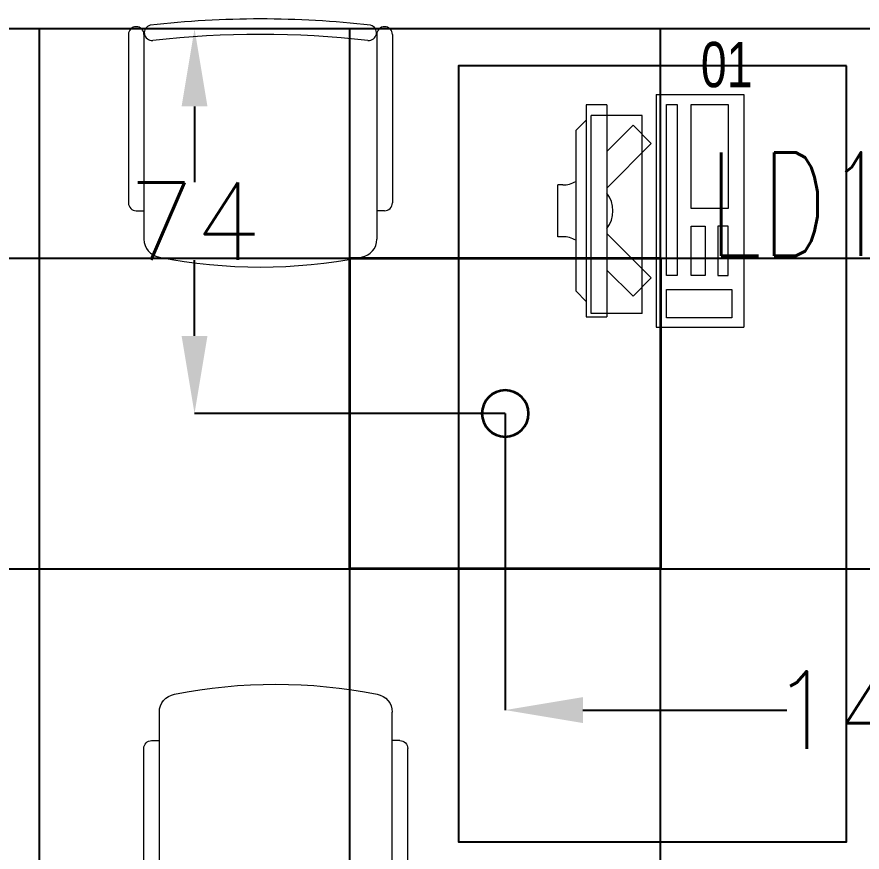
# Model space of a CAD drawing. Extents: x -12260 to 57327, y -29287 to 19916.
# Drawn here: x 10753 to 12386, y 6962 to 8577 of the extents above; entities that cross this region are included whole.
import ezdxf
from ezdxf.enums import TextEntityAlignment as Align

# ---------------------------------------------------------------- set-up
doc = ezdxf.new("R2010")
doc.units = 0
doc.header["$LTSCALE"] = 0.25
doc.linetypes.add('DASHDOT', pattern=[25.4, 12.7, -6.35, 0, -6.35])
for name, color, linetype, lineweight in [('01-First Floor$0$72_EGR_EQP_TAG', 142, 'Continuous', 5), ('01-First Floor$0$LOADING', 253, 'Continuous', 5), ('E-DIM', 6, 'Continuous', 18), ('E-LITE-CIRC-NUMB', 6, 'Continuous', 25), ('E-LITE-CLNG', 150, 'Continuous', 35), ('E-LITE-CLNG-CNDT', 6, 'DASHDOT', 35), ('E-LITE-CTRL', 6, 'Continuous', 25), ('E-LITE-IDEN', 6, 'Continuous', 25)]:
    doc.layers.add(name, color=color, linetype=linetype, lineweight=lineweight)
doc.layers.add('01-First Floor$0$FALSE CEILING', color=251, linetype='Continuous')
doc.layers.add('01-First Floor$0$TME-NON MEDICAL FURNITURE', color=242, linetype='Continuous')
doc.styles.add('01-First Floor$0$X3G_ENTITY_257CFD', font='swisscl.ttf', dxfattribs={"height": 200})
doc.styles.add('DC_SIMPLEX', font='SIMPLEX.shx', dxfattribs={"width": 0.7})
doc.styles.get("Standard").update_dxf_attribs({"font": 'romans.shx'})
doc.dimstyles.get("Standard").update_dxf_attribs({"dimtxt": 150, "dimasz": 150, "dimexe": 0.18, "dimexo": 0.0625, "dimgap": 0.09, "dimtad": 0, "dimtih": 1, "dimtoh": 1, "dimdec": 0, "dimlfac": 0.1, "dimzin": 0, "dimdsep": 46, "dimtxsty": 'Standard', "dimcen": 0.09, "dimclrd": 6, "dimadec": 0, "dimazin": 0, "dimtfac": 1, "dimtdec": 0, "dimtofl": 0, "dimtmove": 0, "dimatfit": 3, "dimfxl": 1, "dimtolj": 1, "dimtzin": 0, "dimarcsym": 0})

# ---------------------------------------------------------------- blocks, each defined once
blk = doc.blocks.new('01-First Floor$0$GF21016-P')
at = {"layer": '01-First Floor$0$LOADING', "extrusion": (-1.24384e-09, -1.20261e-09, -1)}
for p, q in [((0.0128, 0.0179), (0.0128, 0.4136)), ((0.4628, 0.0179), (0.4628, 0.4136)), ((-0.0172, 0.0179), (-0.0172, 0.3435)), ((-0.0022, 0.3585), (0.0128, 0.3585)), ((0.4778, 0.3585), (0.4628, 0.3585)), ((0.4928, 0.0179), (0.4928, 0.3435)), ((0.4778, 0.0029), (0.4778, 0.0029))]:
    blk.add_line(p, q, dxfattribs=at)
for centre, radius, start, end in [((-0.2378, -0.5362), 1.0036, 78.7568, 101.2432), ((-0.0478, 0.4136), 0.035, 0, 80.6557), ((-0.4278, 0.4136), 0.035, 99.3443, 180), ((0.0022, 0.3435), 0.015, 0, 90), ((-0.4778, 0.3435), 0.015, 90, 180), ((0.0022, 0.0179), 0.015, 270, 0), ((0.0022, 0.0179), 0.015, 180, 270), ((-0.0284, 0.0145), 0.015, 284.3864, 95.5209), ((-0.2378, 1.8928), 1.8749, 263.6341, 276.3659), ((-0.4471, 0.0145), 0.015, 84.4791, 255.6136), ((-0.4778, 0.0179), 0.015, 270, 0), ((-0.4778, 0.0179), 0.015, 180, 270), ((-0.2378, 1.8734), 1.8855, 263.5119, 276.4881)]:
    blk.add_arc(centre, radius, start, end, dxfattribs=at)
blk = doc.blocks.new('01-First Floor$0$ITCWLS1-P')
at = {"layer": '01-First Floor$0$LOADING'}
for p, q in [((-0.17, 0.45), (-0.17, 0)), ((-0.17, 0.45), (0, 0.45)), ((0, 0.45), (0, 0)), ((-0.2651, 0.43, 0), (-0.3051, 0.43, 0)), ((-0.3051, 0.43, 0), (-0.3051, 0.02, 0)), ((-0.2651, 0.43, 0), (-0.2651, 0.02, 0)), ((-0.1496, 0.4305), (-0.1291, 0.4305)), ((-0.1291, 0.4305), (-0.1291, 0.4089)), ((-0.197, 0.4094), (-0.295, 0.4094)), ((-0.295, 0.0264), (-0.295, 0.4094)), ((-0.197, 0.0264), (-0.197, 0.4094)), ((-0.3251, 0.38, 0), (-0.3051, 0.4, 0)), ((-0.3251, 0.38, 0), (-0.3251, 0.07, 0)), ((-0.3503, 0.275), (-0.3596, 0.275)), ((-0.3596, 0.175), (-0.3596, 0.275)), ((-0.3503, 0.175), (-0.3596, 0.175)), ((-0.3251, 0.07, 0), (-0.3051, 0.05, 0)), ((-0.3051, 0.02, 0), (-0.2651, 0.02, 0)), ((-0.197, 0.0264), (-0.295, 0.0264)), ((-0.17, 0), (0, 0))]:
    blk.add_line(p, q, dxfattribs=at)
at = {"layer": '01-First Floor$0$LOADING', "extrusion": (2.48281e-10, 3.18408e-10, -1)}
for p, q in [((-0.2651, 0.3395), (-0.2144, 0.3902)), ((-0.1791, 0.3548), (-0.2144, 0.3902)), ((-0.2651, 0.2688), (-0.1791, 0.3548))]:
    blk.add_line(p, q, dxfattribs=at)
at = {"layer": '01-First Floor$0$LOADING', "extrusion": (2.48281e-10, -3.18408e-10, -1)}
for p, q in [((-0.2651, 0.1812), (-0.1791, 0.0952)), ((-0.2651, 0.1105), (-0.2144, 0.0598)), ((-0.1791, 0.0952), (-0.2144, 0.0598))]:
    blk.add_line(p, q, dxfattribs=at)
at = {"layer": '01-First Floor$0$LOADING'}
for points in [[(-0.1291, 0.4089), (-0.1291, 0.1), (-0.1496, 0.1), (-0.1496, 0.4305)], [(-0.1496, 0.1), (-0.1496, 0.1), (-0.1496, 0.1), (-0.1496, 0.1), (-0.1496, 0.1), (-0.1496, 0.1), (-0.1496, 0.1), (-0.1496, 0.1), (-0.1496, 0.1)], [(-0.1496, 0.1), (-0.1496, 0.1), (-0.1496, 0.1), (-0.1496, 0.1), (-0.1496, 0.1), (-0.1496, 0.1), (-0.1496, 0.1), (-0.1496, 0.1), (-0.1496, 0.1), (-0.1496, 0.1), (-0.1496, 0.1), (-0.1496, 0.1), (-0.1496, 0.1), (-0.1496, 0.1), (-0.1496, 0.1), (-0.1496, 0.1), (-0.1496, 0.1), (-0.1496, 0.1)], [(-0.1496, 0.1), (-0.1496, 0.1), (-0.1496, 0.1), (-0.1496, 0.1), (-0.1496, 0.1), (-0.1496, 0.1), (-0.1496, 0.1), (-0.1496, 0.1), (-0.1496, 0.1), (-0.1496, 0.1)], [(-0.1496, 0.1), (-0.1496, 0.1), (-0.1496, 0.1), (-0.1496, 0.1), (-0.1496, 0.1), (-0.1496, 0.1), (-0.1496, 0.1)], [(-0.1496, 0.1), (-0.1496, 0.1), (-0.1496, 0.1), (-0.1496, 0.1), (-0.1496, 0.1), (-0.1496, 0.1), (-0.1496, 0.1), (-0.1496, 0.1), (-0.1496, 0.1), (-0.1496, 0.1)], [(-0.1496, 0.1), (-0.1496, 0.1), (-0.1496, 0.1), (-0.1496, 0.1), (-0.1496, 0.1), (-0.1496, 0.1), (-0.1496, 0.1), (-0.1496, 0.1), (-0.1496, 0.1), (-0.1496, 0.1), (-0.1496, 0.1), (-0.1496, 0.1), (-0.1496, 0.1), (-0.1496, 0.1), (-0.1496, 0.1)], [(-0.1496, 0.1), (-0.1496, 0.1), (-0.1496, 0.1), (-0.1496, 0.1), (-0.1496, 0.1), (-0.1496, 0.1), (-0.1496, 0.1), (-0.1496, 0.1), (-0.1496, 0.1), (-0.1496, 0.1)], [(-0.1496, 0.1), (-0.1496, 0.1), (-0.1496, 0.1), (-0.1496, 0.1), (-0.1496, 0.1), (-0.1496, 0.1), (-0.1496, 0.1), (-0.1496, 0.1), (-0.1496, 0.1), (-0.1496, 0.1)], [(-0.1496, 0.1), (-0.1496, 0.1), (-0.1496, 0.1), (-0.1496, 0.1), (-0.1496, 0.1), (-0.1496, 0.1), (-0.1496, 0.1), (-0.1496, 0.1), (-0.1496, 0.1), (-0.1496, 0.1), (-0.1496, 0.1), (-0.1496, 0.1), (-0.1496, 0.1), (-0.1496, 0.1), (-0.1496, 0.1), (-0.1496, 0.1), (-0.1496, 0.1), (-0.1496, 0.1), (-0.1496, 0.1), (-0.1496, 0.1), (-0.1496, 0.1), (-0.1496, 0.1), (-0.1496, 0.1), (-0.1496, 0.1), (-0.1496, 0.1), (-0.1496, 0.1), (-0.1496, 0.1), (-0.1496, 0.1), (-0.1496, 0.1), (-0.1496, 0.1), (-0.1496, 0.1), (-0.1496, 0.1), (-0.1496, 0.1), (-0.1496, 0.1), (-0.1496, 0.1), (-0.1496, 0.1), (-0.1496, 0.1), (-0.1496, 0.1), (-0.1496, 0.1), (-0.1496, 0.1), (-0.1496, 0.1), (-0.1496, 0.1), (-0.1496, 0.1), (-0.1496, 0.1), (-0.1496, 0.1), (-0.1496, 0.1), (-0.1496, 0.1), (-0.1496, 0.1), (-0.1496, 0.1), (-0.1496, 0.1), (-0.1496, 0.1), (-0.1496, 0.1), (-0.1496, 0.1), (-0.1496, 0.1)], [(-0.1496, 0.1), (-0.1496, 0.1), (-0.1496, 0.1), (-0.1496, 0.1), (-0.1496, 0.1), (-0.1496, 0.1), (-0.1496, 0.1), (-0.1496, 0.1), (-0.1496, 0.1), (-0.1496, 0.1), (-0.1496, 0.1), (-0.1496, 0.1), (-0.1496, 0.1), (-0.1496, 0.1), (-0.1496, 0.1), (-0.1496, 0.1), (-0.1496, 0.1), (-0.1496, 0.1), (-0.1496, 0.1), (-0.1496, 0.1), (-0.1496, 0.1), (-0.1496, 0.1), (-0.1496, 0.1), (-0.1496, 0.1), (-0.1496, 0.1), (-0.1496, 0.1), (-0.1496, 0.1), (-0.1496, 0.1), (-0.1496, 0.1), (-0.1496, 0.1), (-0.1496, 0.1), (-0.1496, 0.1), (-0.1496, 0.1), (-0.1496, 0.1), (-0.1496, 0.1), (-0.1496, 0.1), (-0.1496, 0.1), (-0.1496, 0.1), (-0.1496, 0.1), (-0.1496, 0.1), (-0.1496, 0.1), (-0.1496, 0.1), (-0.1496, 0.1), (-0.1496, 0.1), (-0.1496, 0.1), (-0.1496, 0.1), (-0.1496, 0.1), (-0.1496, 0.1), (-0.1496, 0.1), (-0.1496, 0.1), (-0.1496, 0.1), (-0.1496, 0.1), (-0.1496, 0.1), (-0.1496, 0.1), (-0.1496, 0.1), (-0.1496, 0.1), (-0.1496, 0.1), (-0.1496, 0.1), (-0.1496, 0.1), (-0.1496, 0.1), (-0.1496, 0.1), (-0.1496, 0.1), (-0.1496, 0.1), (-0.1496, 0.1), (-0.1496, 0.1), (-0.1496, 0.1), (-0.1496, 0.1), (-0.1496, 0.1), (-0.1496, 0.1), (-0.1496, 0.1), (-0.1496, 0.1), (-0.1496, 0.1), (-0.1496, 0.1), (-0.1496, 0.1), (-0.1496, 0.1), (-0.1496, 0.1), (-0.1496, 0.1), (-0.1496, 0.1), (-0.1496, 0.1), (-0.1496, 0.1), (-0.1496, 0.1), (-0.1496, 0.1), (-0.1496, 0.1), (-0.1496, 0.1), (-0.1496, 0.1), (-0.1496, 0.1), (-0.1496, 0.1), (-0.1496, 0.1), (-0.1496, 0.1)], [(-0.1496, 0.1), (-0.1496, 0.1), (-0.1496, 0.1), (-0.1496, 0.1), (-0.1496, 0.1), (-0.1496, 0.1), (-0.1496, 0.1), (-0.1496, 0.1), (-0.1496, 0.1), (-0.1496, 0.1), (-0.1496, 0.1), (-0.1496, 0.1)], [(-0.1496, 0.1), (-0.1496, 0.1), (-0.1496, 0.1), (-0.1496, 0.1), (-0.1496, 0.1), (-0.1496, 0.1), (-0.1496, 0.1)], [(-0.1496, 0.1), (-0.1496, 0.1), (-0.1496, 0.1), (-0.1496, 0.1), (-0.1496, 0.1), (-0.1496, 0.1), (-0.1496, 0.1), (-0.1496, 0.1), (-0.1496, 0.1), (-0.1496, 0.1), (-0.1496, 0.1), (-0.1496, 0.1), (-0.1496, 0.1), (-0.1496, 0.1), (-0.1496, 0.1), (-0.1496, 0.1), (-0.1496, 0.1)], [(-0.1496, 0.1), (-0.1496, 0.1), (-0.1496, 0.1), (-0.1496, 0.1), (-0.1496, 0.1), (-0.1496, 0.1), (-0.1496, 0.1), (-0.1496, 0.1), (-0.1496, 0.1), (-0.1496, 0.1), (-0.1496, 0.1), (-0.1496, 0.1), (-0.1496, 0.1), (-0.1496, 0.1), (-0.1496, 0.1), (-0.1496, 0.1), (-0.1496, 0.1), (-0.1496, 0.1), (-0.1496, 0.1), (-0.1496, 0.1), (-0.1496, 0.1), (-0.1496, 0.1), (-0.1496, 0.1), (-0.1496, 0.1), (-0.1496, 0.1), (-0.1496, 0.1), (-0.1496, 0.1), (-0.1496, 0.1), (-0.1496, 0.1), (-0.1496, 0.1), (-0.1496, 0.1), (-0.1496, 0.1), (-0.1496, 0.1), (-0.1496, 0.1), (-0.1496, 0.1), (-0.1496, 0.1), (-0.1496, 0.1), (-0.1496, 0.1), (-0.1496, 0.1), (-0.1496, 0.1), (-0.1496, 0.1), (-0.1496, 0.1), (-0.1496, 0.1), (-0.1496, 0.1), (-0.1496, 0.1), (-0.1496, 0.1), (-0.1496, 0.1), (-0.1496, 0.1), (-0.1496, 0.1), (-0.1496, 0.1), (-0.1496, 0.1), (-0.1496, 0.1), (-0.1496, 0.1), (-0.1496, 0.1), (-0.1496, 0.1), (-0.1496, 0.1), (-0.1496, 0.1), (-0.1496, 0.1), (-0.1496, 0.1), (-0.1496, 0.1), (-0.1496, 0.1), (-0.1496, 0.1), (-0.1496, 0.1), (-0.1496, 0.1), (-0.1496, 0.1), (-0.1496, 0.1), (-0.1496, 0.1), (-0.1496, 0.1), (-0.1496, 0.1), (-0.1496, 0.1), (-0.1496, 0.1), (-0.1496, 0.1), (-0.1496, 0.1), (-0.1496, 0.1), (-0.1496, 0.1), (-0.1496, 0.1), (-0.1496, 0.1), (-0.1496, 0.1), (-0.1496, 0.1), (-0.1496, 0.1), (-0.1496, 0.1), (-0.1496, 0.1), (-0.1496, 0.1), (-0.1496, 0.1), (-0.1496, 0.1), (-0.1496, 0.1), (-0.1496, 0.1), (-0.1496, 0.1), (-0.1496, 0.1), (-0.1496, 0.1), (-0.1496, 0.1), (-0.1496, 0.1), (-0.1496, 0.1), (-0.1496, 0.1), (-0.1496, 0.1), (-0.1496, 0.1), (-0.1496, 0.1), (-0.1496, 0.1), (-0.1496, 0.1), (-0.1496, 0.1), (-0.1496, 0.1), (-0.1496, 0.1), (-0.1496, 0.1), (-0.1496, 0.1), (-0.1496, 0.1), (-0.1496, 0.1), (-0.1496, 0.1), (-0.1496, 0.1), (-0.1496, 0.1), (-0.1496, 0.1), (-0.1496, 0.1)], [(-0.1496, 0.1), (-0.1496, 0.1), (-0.1496, 0.1), (-0.1496, 0.1), (-0.1496, 0.1), (-0.1496, 0.1), (-0.1496, 0.1), (-0.1496, 0.1)]]:
    blk.add_lwpolyline(points, dxfattribs=at)
for points in [[(-0.1019, 0.4305), (-0.0304, 0.4305), (-0.0304, 0.2294), (-0.1019, 0.2294)], [(-0.1019, 0.1954), (-0.0747, 0.1954), (-0.0747, 0.1), (-0.1019, 0.1)], [(-0.0304, 0.1954), (-0.0508, 0.1954), (-0.0508, 0.1), (-0.0304, 0.1)], [(-0.1496, 0.1), (-0.1496, 0.1), (-0.1496, 0.1), (-0.1496, 0.1), (-0.1496, 0.1), (-0.1496, 0.1), (-0.1496, 0.1), (-0.1496, 0.1), (-0.1496, 0.1), (-0.1496, 0.1), (-0.1496, 0.1), (-0.1496, 0.1), (-0.1496, 0.1), (-0.1496, 0.1), (-0.1496, 0.1), (-0.1496, 0.1), (-0.1496, 0.1), (-0.1496, 0.1), (-0.1496, 0.1), (-0.1496, 0.1), (-0.1496, 0.1), (-0.1496, 0.1), (-0.1496, 0.1), (-0.1496, 0.1), (-0.1496, 0.1), (-0.1496, 0.1), (-0.1496, 0.1), (-0.1496, 0.1), (-0.1496, 0.1), (-0.1496, 0.1), (-0.1496, 0.1), (-0.1496, 0.1), (-0.1496, 0.1), (-0.1496, 0.1), (-0.1496, 0.1), (-0.1496, 0.1), (-0.1496, 0.1), (-0.1496, 0.1), (-0.1496, 0.1), (-0.1496, 0.1), (-0.1496, 0.1), (-0.1496, 0.1), (-0.1496, 0.1), (-0.1496, 0.1), (-0.1496, 0.1), (-0.1496, 0.1), (-0.1496, 0.1), (-0.1496, 0.1), (-0.1496, 0.1), (-0.1496, 0.1), (-0.1496, 0.1), (-0.1496, 0.1), (-0.1496, 0.1), (-0.1496, 0.1), (-0.1496, 0.1), (-0.1496, 0.1), (-0.1496, 0.1), (-0.1496, 0.1), (-0.1496, 0.1), (-0.1496, 0.1), (-0.1496, 0.1), (-0.1496, 0.1), (-0.1496, 0.1), (-0.1496, 0.1), (-0.1496, 0.1), (-0.1496, 0.1), (-0.1496, 0.1), (-0.1496, 0.1), (-0.1496, 0.1), (-0.1496, 0.1), (-0.1496, 0.1), (-0.1496, 0.1), (-0.1496, 0.1), (-0.1496, 0.1), (-0.1496, 0.1), (-0.1496, 0.1), (-0.1496, 0.1), (-0.1496, 0.1), (-0.1496, 0.1), (-0.1496, 0.1), (-0.1496, 0.1), (-0.1496, 0.1), (-0.1496, 0.1), (-0.1496, 0.1), (-0.1496, 0.1), (-0.1496, 0.1), (-0.1496, 0.1), (-0.1496, 0.1), (-0.1496, 0.1), (-0.1496, 0.1), (-0.1496, 0.1), (-0.1496, 0.1), (-0.1496, 0.1), (-0.1496, 0.1), (-0.1496, 0.1), (-0.1496, 0.1), (-0.1496, 0.1), (-0.1496, 0.1), (-0.1496, 0.1), (-0.1496, 0.1), (-0.1496, 0.1), (-0.1496, 0.1), (-0.1496, 0.1), (-0.1496, 0.1), (-0.1496, 0.1), (-0.1496, 0.1), (-0.1496, 0.1), (-0.1496, 0.1), (-0.1496, 0.1), (-0.1496, 0.1), (-0.1496, 0.1), (-0.1496, 0.1), (-0.1496, 0.1), (-0.1496, 0.1), (-0.1496, 0.1), (-0.1496, 0.1), (-0.1496, 0.1), (-0.1496, 0.1), (-0.1496, 0.1), (-0.1496, 0.1), (-0.1496, 0.1), (-0.1496, 0.1), (-0.1496, 0.1), (-0.1496, 0.1), (-0.1496, 0.1), (-0.1496, 0.1), (-0.1496, 0.1), (-0.1496, 0.1), (-0.1496, 0.1), (-0.1496, 0.1), (-0.1496, 0.1), (-0.1496, 0.1), (-0.1496, 0.1), (-0.1496, 0.1), (-0.1496, 0.1), (-0.1496, 0.1), (-0.1496, 0.1), (-0.1496, 0.1), (-0.1496, 0.1), (-0.1496, 0.1), (-0.1496, 0.1), (-0.1496, 0.1), (-0.1496, 0.1), (-0.1496, 0.1), (-0.1496, 0.1), (-0.1496, 0.1), (-0.1496, 0.1), (-0.1496, 0.1), (-0.1496, 0.1), (-0.1496, 0.1), (-0.1496, 0.1), (-0.1496, 0.1), (-0.1496, 0.1), (-0.1496, 0.1), (-0.1496, 0.1), (-0.1496, 0.1), (-0.1496, 0.1), (-0.1496, 0.1), (-0.1496, 0.1), (-0.1496, 0.1), (-0.1496, 0.1), (-0.1496, 0.1), (-0.1496, 0.1), (-0.1496, 0.1), (-0.1496, 0.1), (-0.1496, 0.1), (-0.1496, 0.1), (-0.1496, 0.1), (-0.1496, 0.1), (-0.1496, 0.1), (-0.1496, 0.1), (-0.1496, 0.1), (-0.1496, 0.1), (-0.1496, 0.1), (-0.1496, 0.1), (-0.1496, 0.1), (-0.1496, 0.1), (-0.1496, 0.1), (-0.1496, 0.1), (-0.1496, 0.1), (-0.1496, 0.1), (-0.1496, 0.1), (-0.1496, 0.1), (-0.1496, 0.1), (-0.1496, 0.1), (-0.1496, 0.1), (-0.1496, 0.1), (-0.1496, 0.1), (-0.1496, 0.1), (-0.1496, 0.1), (-0.1496, 0.1), (-0.1496, 0.1), (-0.1496, 0.1), (-0.1496, 0.1), (-0.1496, 0.1), (-0.1496, 0.1), (-0.1496, 0.1), (-0.1496, 0.1), (-0.1496, 0.1), (-0.1496, 0.1), (-0.1496, 0.1), (-0.1496, 0.1), (-0.1496, 0.1), (-0.1496, 0.1), (-0.1496, 0.1), (-0.1496, 0.1), (-0.1496, 0.1), (-0.1496, 0.1), (-0.1496, 0.1), (-0.1496, 0.1), (-0.1496, 0.1), (-0.1496, 0.1), (-0.1496, 0.1), (-0.1496, 0.1), (-0.1496, 0.1), (-0.1496, 0.1), (-0.1496, 0.1), (-0.1496, 0.1), (-0.1496, 0.1), (-0.1496, 0.1), (-0.1496, 0.1), (-0.1496, 0.1), (-0.1496, 0.1), (-0.1496, 0.1), (-0.1496, 0.1), (-0.1496, 0.1), (-0.1496, 0.1), (-0.1496, 0.1), (-0.1496, 0.1), (-0.1496, 0.1), (-0.1496, 0.1), (-0.1496, 0.1), (-0.1496, 0.1), (-0.1496, 0.1), (-0.1496, 0.1), (-0.1496, 0.1), (-0.1496, 0.1), (-0.1496, 0.1), (-0.1496, 0.1), (-0.1496, 0.1), (-0.1496, 0.1), (-0.1496, 0.1), (-0.1496, 0.1), (-0.1496, 0.1), (-0.1496, 0.1), (-0.1496, 0.1), (-0.1496, 0.1), (-0.1496, 0.1), (-0.1496, 0.1), (-0.1496, 0.1), (-0.1496, 0.1), (-0.1496, 0.1), (-0.1496, 0.1), (-0.1496, 0.1), (-0.1496, 0.1), (-0.1496, 0.1), (-0.1496, 0.1), (-0.1496, 0.1), (-0.1496, 0.1), (-0.1496, 0.1), (-0.1496, 0.1), (-0.1496, 0.1), (-0.1496, 0.1), (-0.1496, 0.1), (-0.1496, 0.1), (-0.1496, 0.1), (-0.1496, 0.1), (-0.1496, 0.1), (-0.1496, 0.1), (-0.1496, 0.1), (-0.1496, 0.1), (-0.1496, 0.1), (-0.1496, 0.1), (-0.1496, 0.1), (-0.1496, 0.1), (-0.1496, 0.1), (-0.1496, 0.1)], [(-0.1496, 0.1), (-0.1496, 0.1), (-0.1496, 0.1), (-0.1496, 0.1), (-0.1496, 0.1), (-0.1496, 0.1), (-0.1496, 0.1), (-0.1496, 0.1), (-0.1496, 0.1), (-0.1496, 0.1), (-0.1496, 0.1), (-0.1496, 0.1), (-0.1496, 0.1), (-0.1496, 0.1), (-0.1496, 0.1), (-0.1496, 0.1), (-0.1496, 0.1), (-0.1496, 0.1), (-0.1496, 0.1), (-0.1496, 0.1), (-0.1496, 0.1), (-0.1496, 0.1), (-0.1496, 0.1), (-0.1496, 0.1), (-0.1496, 0.1), (-0.1496, 0.1), (-0.1496, 0.1), (-0.1496, 0.1), (-0.1496, 0.1), (-0.1496, 0.1), (-0.1496, 0.1), (-0.1496, 0.1), (-0.1496, 0.1), (-0.1496, 0.1), (-0.1496, 0.1), (-0.1496, 0.1), (-0.1496, 0.1), (-0.1496, 0.1), (-0.1496, 0.1), (-0.1496, 0.1), (-0.1496, 0.1), (-0.1496, 0.1), (-0.1496, 0.1), (-0.1496, 0.1), (-0.1496, 0.1), (-0.1496, 0.1), (-0.1496, 0.1), (-0.1496, 0.1), (-0.1496, 0.1), (-0.1496, 0.1), (-0.1496, 0.1), (-0.1496, 0.1), (-0.1496, 0.1), (-0.1496, 0.1), (-0.1496, 0.1), (-0.1496, 0.1), (-0.1496, 0.1), (-0.1496, 0.1), (-0.1496, 0.1), (-0.1496, 0.1), (-0.1496, 0.1), (-0.1496, 0.1), (-0.1496, 0.1), (-0.1496, 0.1), (-0.1496, 0.1), (-0.1496, 0.1), (-0.1496, 0.1), (-0.1496, 0.1), (-0.1496, 0.1), (-0.1496, 0.1), (-0.1496, 0.1), (-0.1496, 0.1), (-0.1496, 0.1), (-0.1496, 0.1), (-0.1496, 0.1), (-0.1496, 0.1), (-0.1496, 0.1), (-0.1496, 0.1), (-0.1496, 0.1), (-0.1496, 0.1), (-0.1496, 0.1), (-0.1496, 0.1), (-0.1496, 0.1), (-0.1496, 0.1), (-0.1496, 0.1), (-0.1496, 0.1), (-0.1496, 0.1), (-0.1496, 0.1), (-0.1496, 0.1), (-0.1496, 0.1), (-0.1496, 0.1), (-0.1496, 0.1), (-0.1496, 0.1), (-0.1496, 0.1), (-0.1496, 0.1), (-0.1496, 0.1), (-0.1496, 0.1), (-0.1496, 0.1), (-0.1496, 0.1), (-0.1496, 0.1), (-0.1496, 0.1), (-0.1496, 0.1), (-0.1496, 0.1), (-0.1496, 0.1), (-0.1496, 0.1), (-0.1496, 0.1), (-0.1496, 0.1), (-0.1496, 0.1), (-0.1496, 0.1), (-0.1496, 0.1), (-0.1496, 0.1), (-0.1496, 0.1), (-0.1496, 0.1), (-0.1496, 0.1), (-0.1496, 0.1), (-0.1496, 0.1), (-0.1496, 0.1), (-0.1496, 0.1), (-0.1496, 0.1), (-0.1496, 0.1), (-0.1496, 0.1), (-0.1496, 0.1), (-0.1496, 0.1), (-0.1496, 0.1), (-0.1496, 0.1), (-0.1496, 0.1), (-0.1496, 0.1), (-0.1496, 0.1), (-0.1496, 0.1), (-0.1496, 0.1), (-0.1496, 0.1), (-0.1496, 0.1), (-0.1496, 0.1), (-0.1496, 0.1), (-0.1496, 0.1), (-0.1496, 0.1), (-0.1496, 0.1), (-0.1496, 0.1), (-0.1496, 0.1), (-0.1496, 0.1), (-0.1496, 0.1), (-0.1496, 0.1), (-0.1496, 0.1), (-0.1496, 0.1), (-0.1496, 0.1), (-0.1496, 0.1), (-0.1496, 0.1), (-0.1496, 0.1), (-0.1496, 0.1), (-0.1496, 0.1), (-0.1496, 0.1), (-0.1496, 0.1), (-0.1496, 0.1), (-0.1496, 0.1), (-0.1496, 0.1), (-0.1496, 0.1), (-0.1496, 0.1), (-0.1496, 0.1), (-0.1496, 0.1), (-0.1496, 0.1), (-0.1496, 0.1), (-0.1496, 0.1), (-0.1496, 0.1), (-0.1496, 0.1), (-0.1496, 0.1), (-0.1496, 0.1), (-0.1496, 0.1), (-0.1496, 0.1), (-0.1496, 0.1), (-0.1496, 0.1), (-0.1496, 0.1), (-0.1496, 0.1), (-0.1496, 0.1), (-0.1496, 0.1), (-0.1496, 0.1), (-0.1496, 0.1), (-0.1496, 0.1), (-0.1496, 0.1), (-0.1496, 0.1), (-0.1496, 0.1), (-0.1496, 0.1), (-0.1496, 0.1), (-0.1496, 0.1), (-0.1496, 0.1), (-0.1496, 0.1), (-0.1496, 0.1), (-0.1496, 0.1), (-0.1496, 0.1), (-0.1496, 0.1), (-0.1496, 0.1), (-0.1496, 0.1), (-0.1496, 0.1), (-0.1496, 0.1), (-0.1496, 0.1), (-0.1496, 0.1), (-0.1496, 0.1), (-0.1496, 0.1), (-0.1496, 0.1), (-0.1496, 0.1), (-0.1496, 0.1), (-0.1496, 0.1), (-0.1496, 0.1), (-0.1496, 0.1), (-0.1496, 0.1), (-0.1496, 0.1), (-0.1496, 0.1), (-0.1496, 0.1), (-0.1496, 0.1), (-0.1496, 0.1), (-0.1496, 0.1), (-0.1496, 0.1), (-0.1496, 0.1), (-0.1496, 0.1), (-0.1496, 0.1)], [(-0.1496, 0.1), (-0.1496, 0.1), (-0.1496, 0.1), (-0.1496, 0.1), (-0.1496, 0.1), (-0.1496, 0.1), (-0.1496, 0.1), (-0.1496, 0.1), (-0.1496, 0.1), (-0.1496, 0.1), (-0.1496, 0.1), (-0.1496, 0.1), (-0.1496, 0.1), (-0.1496, 0.1), (-0.1496, 0.1), (-0.1496, 0.1), (-0.1496, 0.1), (-0.1496, 0.1), (-0.1496, 0.1), (-0.1496, 0.1), (-0.1496, 0.1), (-0.1496, 0.1), (-0.1496, 0.1), (-0.1496, 0.1), (-0.1496, 0.1), (-0.1496, 0.1), (-0.1496, 0.1), (-0.1496, 0.1), (-0.1496, 0.1), (-0.1496, 0.1), (-0.1496, 0.1), (-0.1496, 0.1), (-0.1496, 0.1), (-0.1496, 0.1), (-0.1496, 0.1), (-0.1496, 0.1), (-0.1496, 0.1), (-0.1496, 0.1), (-0.1496, 0.1), (-0.1496, 0.1), (-0.1496, 0.1), (-0.1496, 0.1), (-0.1496, 0.1), (-0.1496, 0.1), (-0.1496, 0.1), (-0.1496, 0.1), (-0.1496, 0.1), (-0.1496, 0.1), (-0.1496, 0.1), (-0.1496, 0.1), (-0.1496, 0.1), (-0.1496, 0.1), (-0.1496, 0.1), (-0.1496, 0.1), (-0.1496, 0.1), (-0.1496, 0.1), (-0.1496, 0.1), (-0.1496, 0.1), (-0.1496, 0.1), (-0.1496, 0.1), (-0.1496, 0.1), (-0.1496, 0.1), (-0.1496, 0.1), (-0.1496, 0.1), (-0.1496, 0.1), (-0.1496, 0.1), (-0.1496, 0.1), (-0.1496, 0.1), (-0.1496, 0.1), (-0.1496, 0.1), (-0.1496, 0.1), (-0.1496, 0.1), (-0.1496, 0.1), (-0.1496, 0.1), (-0.1496, 0.1), (-0.1496, 0.1), (-0.1496, 0.1), (-0.1496, 0.1), (-0.1496, 0.1), (-0.1496, 0.1), (-0.1496, 0.1), (-0.1496, 0.1), (-0.1496, 0.1), (-0.1496, 0.1), (-0.1496, 0.1), (-0.1496, 0.1), (-0.1496, 0.1), (-0.1496, 0.1), (-0.1496, 0.1), (-0.1496, 0.1), (-0.1496, 0.1), (-0.1496, 0.1), (-0.1496, 0.1), (-0.1496, 0.1), (-0.1496, 0.1), (-0.1496, 0.1), (-0.1496, 0.1), (-0.1496, 0.1), (-0.1496, 0.1), (-0.1496, 0.1), (-0.1496, 0.1), (-0.1496, 0.1), (-0.1496, 0.1), (-0.1496, 0.1), (-0.1496, 0.1), (-0.1496, 0.1), (-0.1496, 0.1), (-0.1496, 0.1), (-0.1496, 0.1), (-0.1496, 0.1), (-0.1496, 0.1), (-0.1496, 0.1), (-0.1496, 0.1), (-0.1496, 0.1), (-0.1496, 0.1), (-0.1496, 0.1), (-0.1496, 0.1), (-0.1496, 0.1), (-0.1496, 0.1), (-0.1496, 0.1), (-0.1496, 0.1), (-0.1496, 0.1), (-0.1496, 0.1), (-0.1496, 0.1), (-0.1496, 0.1), (-0.1496, 0.1), (-0.1496, 0.1), (-0.1496, 0.1), (-0.1496, 0.1), (-0.1496, 0.1), (-0.1496, 0.1), (-0.1496, 0.1), (-0.1496, 0.1), (-0.1496, 0.1), (-0.1496, 0.1), (-0.1496, 0.1), (-0.1496, 0.1), (-0.1496, 0.1), (-0.1496, 0.1), (-0.1496, 0.1), (-0.1496, 0.1), (-0.1496, 0.1), (-0.1496, 0.1), (-0.1496, 0.1), (-0.1496, 0.1), (-0.1496, 0.1), (-0.1496, 0.1), (-0.1496, 0.1), (-0.1496, 0.1), (-0.1496, 0.1), (-0.1496, 0.1), (-0.1496, 0.1), (-0.1496, 0.1), (-0.1496, 0.1), (-0.1496, 0.1), (-0.1496, 0.1), (-0.1496, 0.1), (-0.1496, 0.1), (-0.1496, 0.1), (-0.1496, 0.1), (-0.1496, 0.1), (-0.1496, 0.1), (-0.1496, 0.1), (-0.1496, 0.1), (-0.1496, 0.1), (-0.1496, 0.1), (-0.1496, 0.1), (-0.1496, 0.1), (-0.1496, 0.1), (-0.1496, 0.1), (-0.1496, 0.1), (-0.1496, 0.1), (-0.1496, 0.1), (-0.1496, 0.1), (-0.1496, 0.1), (-0.1496, 0.1), (-0.1496, 0.1), (-0.1496, 0.1), (-0.1496, 0.1), (-0.1496, 0.1), (-0.1496, 0.1), (-0.1496, 0.1), (-0.1496, 0.1), (-0.1496, 0.1), (-0.1496, 0.1), (-0.1496, 0.1), (-0.1496, 0.1), (-0.1496, 0.1), (-0.1496, 0.1), (-0.1496, 0.1), (-0.1496, 0.1), (-0.1496, 0.1), (-0.1496, 0.1), (-0.1496, 0.1), (-0.1496, 0.1), (-0.1496, 0.1), (-0.1496, 0.1), (-0.1496, 0.1), (-0.1496, 0.1), (-0.1496, 0.1), (-0.1496, 0.1), (-0.1496, 0.1), (-0.1496, 0.1), (-0.1496, 0.1), (-0.1496, 0.1), (-0.1496, 0.1), (-0.1496, 0.1), (-0.1496, 0.1), (-0.1496, 0.1), (-0.1496, 0.1), (-0.1496, 0.1), (-0.1496, 0.1), (-0.1496, 0.1), (-0.1496, 0.1), (-0.1496, 0.1), (-0.1496, 0.1), (-0.1496, 0.1), (-0.1496, 0.1), (-0.1496, 0.1)], [(-0.1496, 0.0727), (-0.0236, 0.0727), (-0.0236, 0.0182), (-0.1496, 0.0182)]]:
    blk.add_lwpolyline(points, close=True, dxfattribs=at)
for centre, radius, start, end in [((-0.3503, 0.325), 0.05, 270, 300.3093), ((-0.3089, 0.225), 0.0556, 321.9431, 38.0569), ((-0.3503, 0.125), 0.05, 59.6907, 90)]:
    blk.add_arc(centre, radius, start, end, dxfattribs=at)
blk = doc.blocks.new('01-First Floor')
at = {"layer": '01-First Floor$0$FALSE CEILING', "linetype": 'Continuous'}
for p, q in [((10796.4, 5110), (10796.4, 8553.5)), ((11396.4, 5110), (11396.4, 8553.5)), ((11996.4, 5110), (11996.4, 8553.5)), ((8396.4, 8110), (13106, 8110)), ((8396.4, 7510), (13106, 7510))]:
    blk.add_line(p, q, dxfattribs=at)
at = {"layer": '01-First Floor$0$FALSE CEILING'}
blk.add_lwpolyline([(13106, 8553.5), (8396.4, 8553.5), (8396.4, 5110), (13106, 5110)], close=True, dxfattribs=at)
at = {"layer": '01-First Floor$0$FALSE CEILING', "elevation": -0.1}
blk.add_lwpolyline([(12356, 8482.3), (11606, 8482.3), (11606, 6982.3), (12356, 6982.3)], close=True, dxfattribs=at)
at = {"layer": '01-First Floor$0$LOADING', "elevation": -0.1}
blk.add_lwpolyline([(12356, 8482.3), (11606, 8482.3), (11606, 6982.3), (12356, 6982.3)], close=True, dxfattribs=at)
at = {"layer": '01-First Floor$0$LOADING', "extrusion": (8.01373e-06, 1.9399e-16, 1), "xscale": 1000.000000000009, "yscale": 1000.000000000009, "zscale": 1000.000000000009}
blk.add_blockref('01-First Floor$0$ITCWLS1-P', (12157.9, 7976.8, 0), dxfattribs=at)
at = {"layer": '01-First Floor$0$TME-NON MEDICAL FURNITURE', "color": 1, "extrusion": (2.67576e-11, -2.24019e-05, 1), "xscale": -1000.000000000002, "yscale": 1000.000000000002, "zscale": -1000.000000000002, "rotation": 180.0000251123527}
blk.add_blockref('01-First Floor$0$GF21016-P', (10985.6, 8560.5, -0.3), dxfattribs=at)
at = {"layer": '01-First Floor$0$TME-NON MEDICAL FURNITURE', "color": 1, "extrusion": (4.75185e-05, -1.86519e-05, 1), "xscale": 1000.000000000003, "yscale": 1000.000000000003, "zscale": -1000.000000000001, "rotation": 359.9999749532386}
blk.add_blockref('01-First Floor$0$GF21016-P', (11015.3, 6819.3, 0.2), dxfattribs=at)
at = {"layer": '01-First Floor$0$72_EGR_EQP_TAG', "insert": (12124.4, 8528.2, -0.1), "char_height": 87.47, "attachment_point": 2, "style": '01-First Floor$0$X3G_ENTITY_257CFD'}
blk.add_mtext('01', dxfattribs=at)
blk = doc.blocks.new('*U16')
blk.add_lwpolyline([(-300, 300), (-300, -300), (300, -300), (300, 300)], close=True)
blk.add_circle((0, 0), 45)
at = {"layer": 'E-LITE-CIRC-NUMB', "style": 'DC_SIMPLEX', "width": 0.7, "flags": 8}
blk.add_attdef('CIRCUIT', text='', height=200, rotation=0, dxfattribs=at).set_placement((-473.9, 300), align=Align.RIGHT)
at = {"layer": 'E-LITE-CTRL', "style": 'DC_SIMPLEX', "width": 0.7, "flags": 8}
blk.add_attdef('CONTROL', (1118.9, -935), '', height=200, rotation=360, dxfattribs=at)
at = {"layer": 'E-LITE-IDEN', "style": 'DC_SIMPLEX', "width": 0.7, "flags": 8}
blk.add_attdef('TYPE', (460.4, 457.6), '', height=200, rotation=360, dxfattribs=at)
blk = doc.blocks.new('*D291')
at = {"layer": 'Defpoints', "color": 0}
for p in [(11696.5, 7810), (13106, 7810), (13106, 7236.8)]:
    blk.add_point(p, dxfattribs=at)
at = {"layer": 'E-DIM', "color": 0, "lineweight": -2, "transparency": 16777216}
for p, q in [((11696.5, 7809.9), (11696.5, 7236.6)), ((13106, 7809.9), (13106, 7236.6))]:
    blk.add_line(p, q, dxfattribs=at)
at = {"layer": 'E-DIM', "color": 6, "lineweight": -2, "transparency": 16777216}
for p, q in [((11846.5, 7236.8), (12240.5, 7236.8)), ((12956, 7236.8), (12562.1, 7236.8))]:
    blk.add_line(p, q, dxfattribs=at)
at = {"layer": 'E-DIM', "color": 6, "transparency": 16777216}
for points in [[(11846.5, 7261.8), (11846.5, 7211.8), (11696.5, 7236.8)], [(12956, 7261.8), (12956, 7211.8), (13106, 7236.8)]]:
    blk.add_solid(points, dxfattribs=at)
at = {"layer": 'E-DIM', "color": 7, "transparency": 16777216, "insert": (12401.3, 7236.8), "char_height": 150, "attachment_point": 5}
blk.add_mtext('\\A1;141', dxfattribs=at)
blk = doc.blocks.new('*D292')
at = {"layer": 'Defpoints', "color": 0}
for p in [(11696.5, 8553.5), (11096.1, 7810), (11696.5, 7810)]:
    blk.add_point(p, dxfattribs=at)
at = {"layer": 'E-DIM', "color": 0, "lineweight": -2, "transparency": 16777216}
for p, q in [((11696.4, 8553.5), (11095.9, 8553.5)), ((11696.4, 7810), (11095.9, 7810))]:
    blk.add_line(p, q, dxfattribs=at)
at = {"layer": 'E-DIM', "color": 6, "lineweight": -2, "transparency": 16777216}
for p, q in [((11096.1, 8403.5), (11096.1, 8256.9)), ((11096.1, 7960), (11096.1, 8106.7))]:
    blk.add_line(p, q, dxfattribs=at)
at = {"layer": 'E-DIM', "color": 6, "transparency": 16777216}
for points in [[(11071.1, 8403.5), (11121.1, 8403.5), (11096.1, 8553.5)], [(11071.1, 7960), (11121.1, 7960), (11096.1, 7810)]]:
    blk.add_solid(points, dxfattribs=at)
at = {"layer": 'E-DIM', "color": 7, "transparency": 16777216, "insert": (11096.1, 8181.8), "char_height": 150, "attachment_point": 5}
blk.add_mtext('\\A1;74', dxfattribs=at)

msp = doc.modelspace()

# ---------------------------------------------------------------- block references
at = {"layer": 'E-LITE-CLNG'}
ref = msp.add_blockref('*U16', (11696.5, 7810), dxfattribs=dict(at, xscale=-1))
ref.add_attrib('TYPE', 'LD1', (12090, 8114.5), dxfattribs={"layer": 'E-LITE-IDEN', "height": 200, "rotation": 0, "style": 'DC_SIMPLEX', "width": 0.7, "flags": 8})
at = {"layer": 'E-LITE-CLNG-CNDT'}
msp.add_blockref('01-First Floor', (0, 0), dxfattribs=at)

# ---------------------------------------------------------------- dimensions: what is measured, and where the dimension line sits
at = {"layer": 'E-DIM'}
dim = msp.add_linear_dim(base=(11096.1, 7810), p1=(11696.5, 8553.5), p2=(11696.5, 7810), angle=90, dimstyle='Standard', override={"dimclrt": 7}, dxfattribs=at)
dim.commit()
dim.dimension.update_dxf_attribs({"geometry": '*D292', "text_midpoint": (11096.1, 8181.8)})
dim = msp.add_linear_dim(base=(13106, 7236.8), p1=(11696.5, 7810), p2=(13106, 7810), dimstyle='Standard', override={"dimclrt": 7}, dxfattribs=at)
dim.commit()
dim.dimension.update_dxf_attribs({"geometry": '*D291', "text_midpoint": (12401.3, 7236.8)})

doc.saveas('drawing.dxf')
